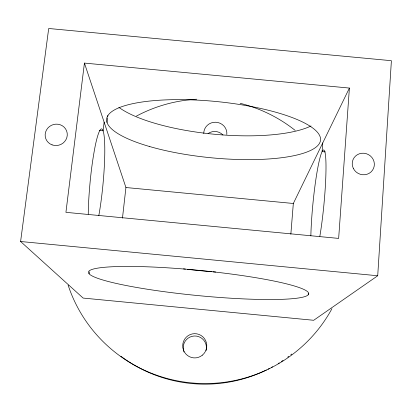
<?xml version="1.0" encoding="UTF-8"?>
<svg xmlns="http://www.w3.org/2000/svg" width="412" height="412" viewBox="0 0 412 412"><rect width="100%" height="100%" fill="white"/><g stroke="black" fill="none" stroke-linecap="round" stroke-linejoin="round"><path stroke-width="0.62" d="M377.716 275.757L391.4 60.698L48.693 28.49L20.6 241.509L83.126 298.072L313.692 320.284L377.716 275.757L20.6 241.509M349.402 88.065L338.649 238.409L65.925 212.335L84.424 63.087L349.402 88.065L293.329 203.482L290.846 234.217M308.207 294.827A110.663 12.602 5.6 0 0 154.284 267.1A110.663 12.602 5.6 0 0 133.617 286.922A110.663 12.602 5.6 0 0 308.207 294.827L308.305 293.55M322.766 142.892L322.102 151.606L325.279 151.904M122.472 218.118L125.928 187.522L84.424 63.087M89.162 273.774L89.389 271.863M107.038 122.446L107.558 118.038M107.707 116.781L107.856 115.52M104.133 122.173L103.103 130.831L99.307 130.475M125.928 187.522L293.329 203.482M291.809 354.026A139.138 137.613 2.8 0 1 290.81 354.809M288.781 356.354A139.138 137.613 2.8 0 1 287.756 357.116M283.034 360.428A139.138 137.613 2.8 0 1 281.427 361.494M279.264 362.874A139.138 137.613 2.8 0 1 278.167 363.554M272.615 366.783A139.138 137.613 2.8 0 1 271.493 367.396M269.227 368.591A139.138 137.613 2.8 0 1 268.088 369.167M266.379 370.017A139.138 137.613 2.8 0 1 120.927 356.267M208.06 133.565A11.175 10.841 3.6 0 1 222.928 134.976M184.004 351.982A11.716 11.618 -84 0 1 194.134 336.012A11.716 11.618 -84 0 1 206.082 350.612M331.907 308.748A144.004 142.284 2.8 0 1 192.229 382.975A144.004 142.284 2.8 0 1 68.119 285.135M136.46 116.081A144.004 142.284 2.8 0 1 196.704 99.21M240.17 103.314A144.004 142.284 2.8 0 1 295.177 130.398M203.76 133.478A11.557 11.191 3.6 0 1 215.795 122.24A11.557 11.191 3.6 0 1 226.827 134.487M98.818 215.584A54.678 6.53 -84.6 0 0 104.602 141.841A54.678 6.53 -84.6 0 0 95.342 145.297C91.716 163.615 89.785 182.233 88.683 200.865A54.678 6.53 -84.6 0 0 88.256 214.189M311.039 125.964A106.919 30.812 5.6 0 1 213.375 134.152A106.919 30.812 5.6 0 1 118.888 107.362M310.854 235.855A54.786 5.516 -84.5 0 1 318.631 163.652A54.786 5.516 -84.5 0 1 325.98 164.033A54.786 5.516 -84.5 0 1 319.841 236.328M215.661 272.023A110.086 15.502 5.6 0 1 213.086 271.817M211.794 271.714A110.086 15.502 5.6 0 1 187.357 269.33M185.426 269.108A110.086 15.502 5.6 0 1 183.505 268.882M353.372 168.472A11.15 10.712 25.6 0 0 372.505 170.254A11.15 10.712 25.6 0 0 364.002 153.249A11.15 10.712 25.6 0 0 353.372 168.472M52.082 144.87A11.114 10.655 -18.6 0 0 67.177 133.071A11.114 10.655 -18.6 0 0 49.394 126.587A11.114 10.655 -18.6 0 0 52.082 144.87M202.395 355.144A12.133 12.036 -83.7 0 0 198.965 334.426A12.133 12.036 -83.7 0 0 182.871 347.81A12.133 12.036 -83.7 0 0 202.395 355.144M149.422 146.481A107.465 28.243 5.6 0 0 319.846 142.614A107.465 28.243 5.6 0 0 171.593 99.709A107.465 28.243 5.6 0 0 149.422 146.481"/></g></svg>
